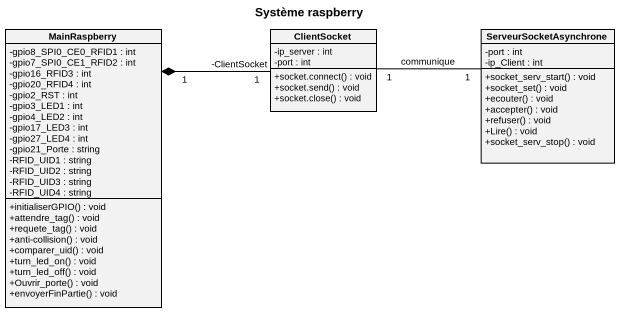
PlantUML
@startuml
title Système raspberry
hide circle
hide empty members
skinparam classAttributeIconSize 0
class MainRaspberry {
  -gpio8_SPI0_CE0_RFID1 : int
  -gpio7_SPI0_CE1_RFID2 : int
  -gpio16_RFID3 : int
  -gpio20_RFID4 : int
  -gpio2_RST : int
  -gpio3_LED1 : int
  -gpio4_LED2 : int
  -gpio17_LED3 : int
  -gpio27_LED4 : int
  -gpio21_Porte : string
  -RFID_UID1 : string
  -RFID_UID2 : string
  -RFID_UID3 : string
  -RFID_UID4 : string
  +initialiserGPIO() : void
  +attendre_tag() : void
  +requete_tag() : void
  +anti-collision() : void
  +comparer_uid() : void
  +turn_led_on() : void
  +turn_led_off() : void
  +Ouvrir_porte() : void
  +envoyerFinPartie() : void
}
class ClientSocket {
  -ip_server : int
  -port : int
  +socket.connect() : void
  +socket.send() : void
  +socket.close() : void
}
class ServeurSocketAsynchrone {
  -port : int
  -ip_Client : int
  +socket_serv_start() : void
  +socket_set() : void
  +ecouter() : void
  +accepter() : void
  +refuser() : void
  +Lire() : void
  +socket_serv_stop() : void
}
MainRaspberry "1" *-right- "1\n-ClientSocket" ClientSocket
ClientSocket "1" -right- "1" ServeurSocketAsynchrone : communique
@enduml
